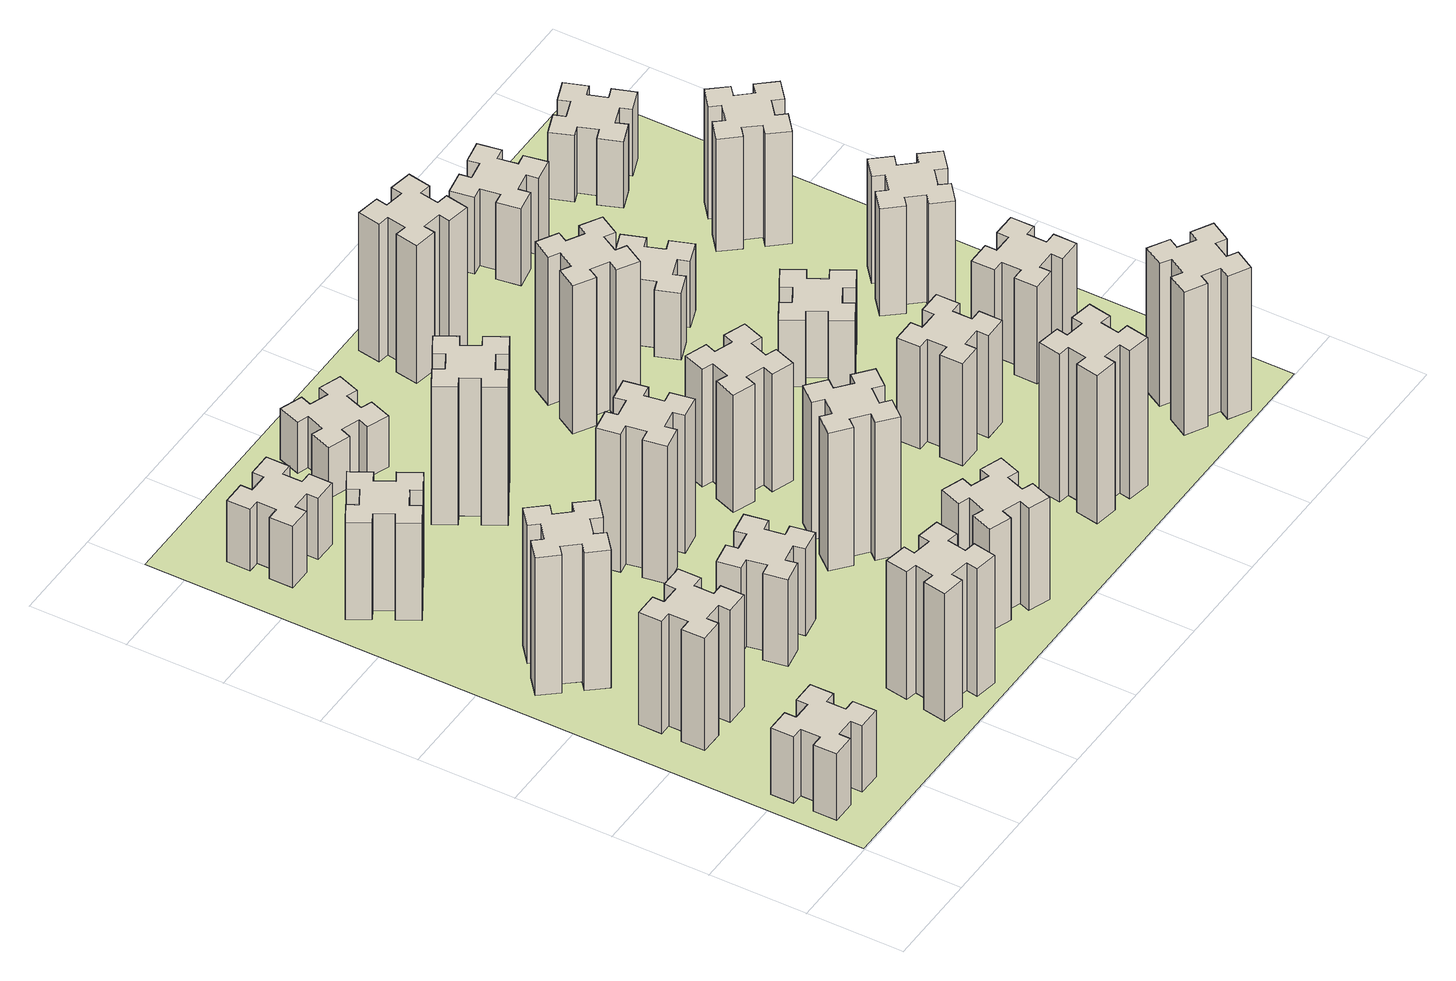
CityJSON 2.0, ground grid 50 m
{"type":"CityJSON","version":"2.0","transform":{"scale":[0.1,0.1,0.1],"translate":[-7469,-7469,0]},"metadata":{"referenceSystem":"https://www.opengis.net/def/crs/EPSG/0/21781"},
"CityObjects":{
"building1":{"type":"Building","attributes":{"class":"1000","function":"1000","usage":"1000","yearOfConstruction":2016,"roofType":"1000","measuredHeight":39,"storeysAboveGround":30,"storeysBelowGround":0},"geometry":[{"type":"Solid","lod":"1","boundaries":[[[[0,1,2,3,4,5,6,7,8,9,10,11,12,13,14,15,16,17,18,19]],[[17,16,20,21]],[[16,15,22,20]],[[15,14,23,22]],[[14,13,24,23]],[[13,12,25,24]],[[12,11,26,25]],[[11,10,27,26]],[[10,9,28,27]],[[9,8,29,28]],[[8,7,30,29]],[[7,6,31,30]],[[6,5,32,31]],[[5,4,33,32]],[[4,3,34,33]],[[3,2,35,34]],[[2,1,36,35]],[[1,0,37,36]],[[0,19,38,37]],[[19,18,39,38]],[[18,17,21,39]],[[24,25,26,27,28,29,30,31,32,33,34,35,36,37,38,39,21,20,22,23]]]]}]},
"building2":{"type":"Building","attributes":{"class":"1000","function":"1000","usage":"1000","yearOfConstruction":2016,"roofType":"1000","measuredHeight":66,"storeysAboveGround":30,"storeysBelowGround":0},"geometry":[{"type":"Solid","lod":"1","boundaries":[[[[40,41,42,43,44,45,46,47,48,49,50,51,52,53,54,55,56,57,58,59]],[[57,56,60,61]],[[56,55,62,60]],[[55,54,63,62]],[[54,53,64,63]],[[53,52,65,64]],[[52,51,66,65]],[[51,50,67,66]],[[50,49,68,67]],[[49,48,69,68]],[[48,47,70,69]],[[47,46,71,70]],[[46,45,72,71]],[[45,44,73,72]],[[44,43,74,73]],[[43,42,75,74]],[[42,41,76,75]],[[41,40,77,76]],[[40,59,78,77]],[[59,58,79,78]],[[58,57,61,79]],[[64,65,66,67,68,69,70,71,72,73,74,75,76,77,78,79,61,60,62,63]]]]}]},
"building3":{"type":"Building","attributes":{"class":"1000","function":"1000","usage":"1000","yearOfConstruction":2016,"roofType":"1000","measuredHeight":81,"storeysAboveGround":30,"storeysBelowGround":0},"geometry":[{"type":"Solid","lod":"1","boundaries":[[[[80,81,82,83,84,85,86,87,88,89,90,91,92,93,94,95,96,97,98,99]],[[97,96,100,101]],[[96,95,102,100]],[[95,94,103,102]],[[94,93,104,103]],[[93,92,105,104]],[[92,91,106,105]],[[91,90,107,106]],[[90,89,108,107]],[[89,88,109,108]],[[88,87,110,109]],[[87,86,111,110]],[[86,85,112,111]],[[85,84,113,112]],[[84,83,114,113]],[[83,82,115,114]],[[82,81,116,115]],[[81,80,117,116]],[[80,99,118,117]],[[99,98,119,118]],[[98,97,101,119]],[[104,105,106,107,108,109,110,111,112,113,114,115,116,117,118,119,101,100,102,103]]]]}]},
"building4":{"type":"Building","attributes":{"class":"1000","function":"1000","usage":"1000","yearOfConstruction":2016,"roofType":"1000","measuredHeight":57,"storeysAboveGround":30,"storeysBelowGround":0},"geometry":[{"type":"Solid","lod":"1","boundaries":[[[[120,121,122,123,124,125,126,127,128,129,130,131,132,133,134,135,136,137,138,139]],[[137,136,140,141]],[[136,135,142,140]],[[135,134,143,142]],[[134,133,144,143]],[[133,132,145,144]],[[132,131,146,145]],[[131,130,147,146]],[[130,129,148,147]],[[129,128,149,148]],[[128,127,150,149]],[[127,126,151,150]],[[126,125,152,151]],[[125,124,153,152]],[[124,123,154,153]],[[123,122,155,154]],[[122,121,156,155]],[[121,120,157,156]],[[120,139,158,157]],[[139,138,159,158]],[[138,137,141,159]],[[144,145,146,147,148,149,150,151,152,153,154,155,156,157,158,159,141,140,142,143]]]]}]},
"building5":{"type":"Building","attributes":{"class":"1000","function":"1000","usage":"1000","yearOfConstruction":2016,"roofType":"1000","measuredHeight":75,"storeysAboveGround":30,"storeysBelowGround":0},"geometry":[{"type":"Solid","lod":"1","boundaries":[[[[160,161,162,163,164,165,166,167,168,169,170,171,172,173,174,175,176,177,178,179]],[[177,176,180,181]],[[176,175,182,180]],[[175,174,183,182]],[[174,173,184,183]],[[173,172,185,184]],[[172,171,186,185]],[[171,170,187,186]],[[170,169,188,187]],[[169,168,189,188]],[[168,167,190,189]],[[167,166,191,190]],[[166,165,192,191]],[[165,164,193,192]],[[164,163,194,193]],[[163,162,195,194]],[[162,161,196,195]],[[161,160,197,196]],[[160,179,198,197]],[[179,178,199,198]],[[178,177,181,199]],[[184,185,186,187,188,189,190,191,192,193,194,195,196,197,198,199,181,180,182,183]]]]}]},
"building6":{"type":"Building","attributes":{"class":"1000","function":"1000","usage":"1000","yearOfConstruction":2016,"roofType":"1000","measuredHeight":36,"storeysAboveGround":30,"storeysBelowGround":0},"geometry":[{"type":"Solid","lod":"1","boundaries":[[[[200,201,202,203,204,205,206,207,208,209,210,211,212,213,214,215,216,217,218,219]],[[217,216,220,221]],[[216,215,222,220]],[[215,214,223,222]],[[214,213,224,223]],[[213,212,225,224]],[[212,211,226,225]],[[211,210,227,226]],[[210,209,228,227]],[[209,208,229,228]],[[208,207,230,229]],[[207,206,231,230]],[[206,205,232,231]],[[205,204,233,232]],[[204,203,234,233]],[[203,202,235,234]],[[202,201,236,235]],[[201,200,237,236]],[[200,219,238,237]],[[219,218,239,238]],[[218,217,221,239]],[[224,225,226,227,228,229,230,231,232,233,234,235,236,237,238,239,221,220,222,223]]]]}]},
"building7":{"type":"Building","attributes":{"class":"1000","function":"1000","usage":"1000","yearOfConstruction":2016,"roofType":"1000","measuredHeight":51,"storeysAboveGround":30,"storeysBelowGround":0},"geometry":[{"type":"Solid","lod":"1","boundaries":[[[[240,241,242,243,244,245,246,247,248,249,250,251,252,253,254,255,256,257,258,259]],[[257,256,260,261]],[[256,255,262,260]],[[255,254,263,262]],[[254,253,264,263]],[[253,252,265,264]],[[252,251,266,265]],[[251,250,267,266]],[[250,249,268,267]],[[249,248,269,268]],[[248,247,270,269]],[[247,246,271,270]],[[246,245,272,271]],[[245,244,273,272]],[[244,243,274,273]],[[243,242,275,274]],[[242,241,276,275]],[[241,240,277,276]],[[240,259,278,277]],[[259,258,279,278]],[[258,257,261,279]],[[264,265,266,267,268,269,270,271,272,273,274,275,276,277,278,279,261,260,262,263]]]]}]},
"building8":{"type":"Building","attributes":{"class":"1000","function":"1000","usage":"1000","yearOfConstruction":2016,"roofType":"1000","measuredHeight":81,"storeysAboveGround":30,"storeysBelowGround":0},"geometry":[{"type":"Solid","lod":"1","boundaries":[[[[280,281,282,283,284,285,286,287,288,289,290,291,292,293,294,295,296,297,298,299]],[[297,296,300,301]],[[296,295,302,300]],[[295,294,303,302]],[[294,293,304,303]],[[293,292,305,304]],[[292,291,306,305]],[[291,290,307,306]],[[290,289,308,307]],[[289,288,309,308]],[[288,287,310,309]],[[287,286,311,310]],[[286,285,312,311]],[[285,284,313,312]],[[284,283,314,313]],[[283,282,315,314]],[[282,281,316,315]],[[281,280,317,316]],[[280,299,318,317]],[[299,298,319,318]],[[298,297,301,319]],[[304,305,306,307,308,309,310,311,312,313,314,315,316,317,318,319,301,300,302,303]]]]}]},
"building9":{"type":"Building","attributes":{"class":"1000","function":"1000","usage":"1000","yearOfConstruction":2016,"roofType":"1000","measuredHeight":60,"storeysAboveGround":30,"storeysBelowGround":0},"geometry":[{"type":"Solid","lod":"1","boundaries":[[[[320,321,322,323,324,325,326,327,328,329,330,331,332,333,334,335,336,337,338,339]],[[337,336,340,341]],[[336,335,342,340]],[[335,334,343,342]],[[334,333,344,343]],[[333,332,345,344]],[[332,331,346,345]],[[331,330,347,346]],[[330,329,348,347]],[[329,328,349,348]],[[328,327,350,349]],[[327,326,351,350]],[[326,325,352,351]],[[325,324,353,352]],[[324,323,354,353]],[[323,322,355,354]],[[322,321,356,355]],[[321,320,357,356]],[[320,339,358,357]],[[339,338,359,358]],[[338,337,341,359]],[[344,345,346,347,348,349,350,351,352,353,354,355,356,357,358,359,341,340,342,343]]]]}]},
"building10":{"type":"Building","attributes":{"class":"1000","function":"1000","usage":"1000","yearOfConstruction":2016,"roofType":"1000","measuredHeight":81,"storeysAboveGround":30,"storeysBelowGround":0},"geometry":[{"type":"Solid","lod":"1","boundaries":[[[[360,361,362,363,364,365,366,367,368,369,370,371,372,373,374,375,376,377,378,379]],[[377,376,380,381]],[[376,375,382,380]],[[375,374,383,382]],[[374,373,384,383]],[[373,372,385,384]],[[372,371,386,385]],[[371,370,387,386]],[[370,369,388,387]],[[369,368,389,388]],[[368,367,390,389]],[[367,366,391,390]],[[366,365,392,391]],[[365,364,393,392]],[[364,363,394,393]],[[363,362,395,394]],[[362,361,396,395]],[[361,360,397,396]],[[360,379,398,397]],[[379,378,399,398]],[[378,377,381,399]],[[384,385,386,387,388,389,390,391,392,393,394,395,396,397,398,399,381,380,382,383]]]]}]},
"building11":{"type":"Building","attributes":{"class":"1000","function":"1000","usage":"1000","yearOfConstruction":2016,"roofType":"1000","measuredHeight":30,"storeysAboveGround":30,"storeysBelowGround":0},"geometry":[{"type":"Solid","lod":"1","boundaries":[[[[400,401,402,403,404,405,406,407,408,409,410,411,412,413,414,415,416,417,418,419]],[[417,416,420,421]],[[416,415,422,420]],[[415,414,423,422]],[[414,413,424,423]],[[413,412,425,424]],[[412,411,426,425]],[[411,410,427,426]],[[410,409,428,427]],[[409,408,429,428]],[[408,407,430,429]],[[407,406,431,430]],[[406,405,432,431]],[[405,404,433,432]],[[404,403,434,433]],[[403,402,435,434]],[[402,401,436,435]],[[401,400,437,436]],[[400,419,438,437]],[[419,418,439,438]],[[418,417,421,439]],[[424,425,426,427,428,429,430,431,432,433,434,435,436,437,438,439,421,420,422,423]]]]}]},
"building12":{"type":"Building","attributes":{"class":"1000","function":"1000","usage":"1000","yearOfConstruction":2016,"roofType":"1000","measuredHeight":81,"storeysAboveGround":30,"storeysBelowGround":0},"geometry":[{"type":"Solid","lod":"1","boundaries":[[[[440,441,442,443,444,445,446,447,448,449,450,451,452,453,454,455,456,457,458,459]],[[457,456,460,461]],[[456,455,462,460]],[[455,454,463,462]],[[454,453,464,463]],[[453,452,465,464]],[[452,451,466,465]],[[451,450,467,466]],[[450,449,468,467]],[[449,448,469,468]],[[448,447,470,469]],[[447,446,471,470]],[[446,445,472,471]],[[445,444,473,472]],[[444,443,474,473]],[[443,442,475,474]],[[442,441,476,475]],[[441,440,477,476]],[[440,459,478,477]],[[459,458,479,478]],[[458,457,461,479]],[[464,465,466,467,468,469,470,471,472,473,474,475,476,477,478,479,461,460,462,463]]]]}]},
"building13":{"type":"Building","attributes":{"class":"1000","function":"1000","usage":"1000","yearOfConstruction":2016,"roofType":"1000","measuredHeight":69,"storeysAboveGround":30,"storeysBelowGround":0},"geometry":[{"type":"Solid","lod":"1","boundaries":[[[[480,481,482,483,484,485,486,487,488,489,490,491,492,493,494,495,496,497,498,499]],[[497,496,500,501]],[[496,495,502,500]],[[495,494,503,502]],[[494,493,504,503]],[[493,492,505,504]],[[492,491,506,505]],[[491,490,507,506]],[[490,489,508,507]],[[489,488,509,508]],[[488,487,510,509]],[[487,486,511,510]],[[486,485,512,511]],[[485,484,513,512]],[[484,483,514,513]],[[483,482,515,514]],[[482,481,516,515]],[[481,480,517,516]],[[480,499,518,517]],[[499,498,519,518]],[[498,497,501,519]],[[504,505,506,507,508,509,510,511,512,513,514,515,516,517,518,519,501,500,502,503]]]]}]},
"building14":{"type":"Building","attributes":{"class":"1000","function":"1000","usage":"1000","yearOfConstruction":2016,"roofType":"1000","measuredHeight":87,"storeysAboveGround":30,"storeysBelowGround":0},"geometry":[{"type":"Solid","lod":"1","boundaries":[[[[520,521,522,523,524,525,526,527,528,529,530,531,532,533,534,535,536,537,538,539]],[[537,536,540,541]],[[536,535,542,540]],[[535,534,543,542]],[[534,533,544,543]],[[533,532,545,544]],[[532,531,546,545]],[[531,530,547,546]],[[530,529,548,547]],[[529,528,549,548]],[[528,527,550,549]],[[527,526,551,550]],[[526,525,552,551]],[[525,524,553,552]],[[524,523,554,553]],[[523,522,555,554]],[[522,521,556,555]],[[521,520,557,556]],[[520,539,558,557]],[[539,538,559,558]],[[538,537,541,559]],[[544,545,546,547,548,549,550,551,552,553,554,555,556,557,558,559,541,540,542,543]]]]}]},
"building15":{"type":"Building","attributes":{"class":"1000","function":"1000","usage":"1000","yearOfConstruction":2016,"roofType":"1000","measuredHeight":87,"storeysAboveGround":30,"storeysBelowGround":0},"geometry":[{"type":"Solid","lod":"1","boundaries":[[[[560,561,562,563,564,565,566,567,568,569,570,571,572,573,574,575,576,577,578,579]],[[577,576,580,581]],[[576,575,582,580]],[[575,574,583,582]],[[574,573,584,583]],[[573,572,585,584]],[[572,571,586,585]],[[571,570,587,586]],[[570,569,588,587]],[[569,568,589,588]],[[568,567,590,589]],[[567,566,591,590]],[[566,565,592,591]],[[565,564,593,592]],[[564,563,594,593]],[[563,562,595,594]],[[562,561,596,595]],[[561,560,597,596]],[[560,579,598,597]],[[579,578,599,598]],[[578,577,581,599]],[[584,585,586,587,588,589,590,591,592,593,594,595,596,597,598,599,581,580,582,583]]]]}]},
"building16":{"type":"Building","attributes":{"class":"1000","function":"1000","usage":"1000","yearOfConstruction":2016,"roofType":"1000","measuredHeight":81,"storeysAboveGround":30,"storeysBelowGround":0},"geometry":[{"type":"Solid","lod":"1","boundaries":[[[[600,601,602,603,604,605,606,607,608,609,610,611,612,613,614,615,616,617,618,619]],[[617,616,620,621]],[[616,615,622,620]],[[615,614,623,622]],[[614,613,624,623]],[[613,612,625,624]],[[612,611,626,625]],[[611,610,627,626]],[[610,609,628,627]],[[609,608,629,628]],[[608,607,630,629]],[[607,606,631,630]],[[606,605,632,631]],[[605,604,633,632]],[[604,603,634,633]],[[603,602,635,634]],[[602,601,636,635]],[[601,600,637,636]],[[600,619,638,637]],[[619,618,639,638]],[[618,617,621,639]],[[624,625,626,627,628,629,630,631,632,633,634,635,636,637,638,639,621,620,622,623]]]]}]},
"building17":{"type":"Building","attributes":{"class":"1000","function":"1000","usage":"1000","yearOfConstruction":2016,"roofType":"1000","measuredHeight":60,"storeysAboveGround":30,"storeysBelowGround":0},"geometry":[{"type":"Solid","lod":"1","boundaries":[[[[640,641,642,643,644,645,646,647,648,649,650,651,652,653,654,655,656,657,658,659]],[[657,656,660,661]],[[656,655,662,660]],[[655,654,663,662]],[[654,653,664,663]],[[653,652,665,664]],[[652,651,666,665]],[[651,650,667,666]],[[650,649,668,667]],[[649,648,669,668]],[[648,647,670,669]],[[647,646,671,670]],[[646,645,672,671]],[[645,644,673,672]],[[644,643,674,673]],[[643,642,675,674]],[[642,641,676,675]],[[641,640,677,676]],[[640,659,678,677]],[[659,658,679,678]],[[658,657,661,679]],[[664,665,666,667,668,669,670,671,672,673,674,675,676,677,678,679,661,660,662,663]]]]}]},
"building18":{"type":"Building","attributes":{"class":"1000","function":"1000","usage":"1000","yearOfConstruction":2016,"roofType":"1000","measuredHeight":39,"storeysAboveGround":30,"storeysBelowGround":0},"geometry":[{"type":"Solid","lod":"1","boundaries":[[[[680,681,682,683,684,685,686,687,688,689,690,691,692,693,694,695,696,697,698,699]],[[697,696,700,701]],[[696,695,702,700]],[[695,694,703,702]],[[694,693,704,703]],[[693,692,705,704]],[[692,691,706,705]],[[691,690,707,706]],[[690,689,708,707]],[[689,688,709,708]],[[688,687,710,709]],[[687,686,711,710]],[[686,685,712,711]],[[685,684,713,712]],[[684,683,714,713]],[[683,682,715,714]],[[682,681,716,715]],[[681,680,717,716]],[[680,699,718,717]],[[699,698,719,718]],[[698,697,701,719]],[[704,705,706,707,708,709,710,711,712,713,714,715,716,717,718,719,701,700,702,703]]]]}]},
"building19":{"type":"Building","attributes":{"class":"1000","function":"1000","usage":"1000","yearOfConstruction":2016,"roofType":"1000","measuredHeight":39,"storeysAboveGround":30,"storeysBelowGround":0},"geometry":[{"type":"Solid","lod":"1","boundaries":[[[[720,721,722,723,724,725,726,727,728,729,730,731,732,733,734,735,736,737,738,739]],[[737,736,740,741]],[[736,735,742,740]],[[735,734,743,742]],[[734,733,744,743]],[[733,732,745,744]],[[732,731,746,745]],[[731,730,747,746]],[[730,729,748,747]],[[729,728,749,748]],[[728,727,750,749]],[[727,726,751,750]],[[726,725,752,751]],[[725,724,753,752]],[[724,723,754,753]],[[723,722,755,754]],[[722,721,756,755]],[[721,720,757,756]],[[720,739,758,757]],[[739,738,759,758]],[[738,737,741,759]],[[744,745,746,747,748,749,750,751,752,753,754,755,756,757,758,759,741,740,742,743]]]]}]},
"building20":{"type":"Building","attributes":{"class":"1000","function":"1000","usage":"1000","yearOfConstruction":2016,"roofType":"1000","measuredHeight":84,"storeysAboveGround":30,"storeysBelowGround":0},"geometry":[{"type":"Solid","lod":"1","boundaries":[[[[760,761,762,763,764,765,766,767,768,769,770,771,772,773,774,775,776,777,778,779]],[[777,776,780,781]],[[776,775,782,780]],[[775,774,783,782]],[[774,773,784,783]],[[773,772,785,784]],[[772,771,786,785]],[[771,770,787,786]],[[770,769,788,787]],[[769,768,789,788]],[[768,767,790,789]],[[767,766,791,790]],[[766,765,792,791]],[[765,764,793,792]],[[764,763,794,793]],[[763,762,795,794]],[[762,761,796,795]],[[761,760,797,796]],[[760,779,798,797]],[[779,778,799,798]],[[778,777,781,799]],[[784,785,786,787,788,789,790,791,792,793,794,795,796,797,798,799,781,780,782,783]]]]}]},
"building21":{"type":"Building","attributes":{"class":"1000","function":"1000","usage":"1000","yearOfConstruction":2016,"roofType":"1000","measuredHeight":57,"storeysAboveGround":30,"storeysBelowGround":0},"geometry":[{"type":"Solid","lod":"1","boundaries":[[[[800,801,802,803,804,805,806,807,808,809,810,811,812,813,814,815,816,817,818,819]],[[817,816,820,821]],[[816,815,822,820]],[[815,814,823,822]],[[814,813,824,823]],[[813,812,825,824]],[[812,811,826,825]],[[811,810,827,826]],[[810,809,828,827]],[[809,808,829,828]],[[808,807,830,829]],[[807,806,831,830]],[[806,805,832,831]],[[805,804,833,832]],[[804,803,834,833]],[[803,802,835,834]],[[802,801,836,835]],[[801,800,837,836]],[[800,819,838,837]],[[819,818,839,838]],[[818,817,821,839]],[[824,825,826,827,828,829,830,831,832,833,834,835,836,837,838,839,821,820,822,823]]]]}]},
"building22":{"type":"Building","attributes":{"class":"1000","function":"1000","usage":"1000","yearOfConstruction":2016,"roofType":"1000","measuredHeight":45,"storeysAboveGround":30,"storeysBelowGround":0},"geometry":[{"type":"Solid","lod":"1","boundaries":[[[[840,841,842,843,844,845,846,847,848,849,850,851,852,853,854,855,856,857,858,859]],[[857,856,860,861]],[[856,855,862,860]],[[855,854,863,862]],[[854,853,864,863]],[[853,852,865,864]],[[852,851,866,865]],[[851,850,867,866]],[[850,849,868,867]],[[849,848,869,868]],[[848,847,870,869]],[[847,846,871,870]],[[846,845,872,871]],[[845,844,873,872]],[[844,843,874,873]],[[843,842,875,874]],[[842,841,876,875]],[[841,840,877,876]],[[840,859,878,877]],[[859,858,879,878]],[[858,857,861,879]],[[864,865,866,867,868,869,870,871,872,873,874,875,876,877,878,879,861,860,862,863]]]]}]},
"building23":{"type":"Building","attributes":{"class":"1000","function":"1000","usage":"1000","yearOfConstruction":2016,"roofType":"1000","measuredHeight":63,"storeysAboveGround":30,"storeysBelowGround":0},"geometry":[{"type":"Solid","lod":"1","boundaries":[[[[880,881,882,883,884,885,886,887,888,889,890,891,892,893,894,895,896,897,898,899]],[[897,896,900,901]],[[896,895,902,900]],[[895,894,903,902]],[[894,893,904,903]],[[893,892,905,904]],[[892,891,906,905]],[[891,890,907,906]],[[890,889,908,907]],[[889,888,909,908]],[[888,887,910,909]],[[887,886,911,910]],[[886,885,912,911]],[[885,884,913,912]],[[884,883,914,913]],[[883,882,915,914]],[[882,881,916,915]],[[881,880,917,916]],[[880,899,918,917]],[[899,898,919,918]],[[898,897,901,919]],[[904,905,906,907,908,909,910,911,912,913,914,915,916,917,918,919,901,900,902,903]]]]}]},
"building24":{"type":"Building","attributes":{"class":"1000","function":"1000","usage":"1000","yearOfConstruction":2016,"roofType":"1000","measuredHeight":66,"storeysAboveGround":30,"storeysBelowGround":0},"geometry":[{"type":"Solid","lod":"1","boundaries":[[[[920,921,922,923,924,925,926,927,928,929,930,931,932,933,934,935,936,937,938,939]],[[937,936,940,941]],[[936,935,942,940]],[[935,934,943,942]],[[934,933,944,943]],[[933,932,945,944]],[[932,931,946,945]],[[931,930,947,946]],[[930,929,948,947]],[[929,928,949,948]],[[928,927,950,949]],[[927,926,951,950]],[[926,925,952,951]],[[925,924,953,952]],[[924,923,954,953]],[[923,922,955,954]],[[922,921,956,955]],[[921,920,957,956]],[[920,939,958,957]],[[939,938,959,958]],[[938,937,941,959]],[[944,945,946,947,948,949,950,951,952,953,954,955,956,957,958,959,941,940,942,943]]]]}]},
"building25":{"type":"Building","attributes":{"class":"1000","function":"1000","usage":"1000","yearOfConstruction":2016,"roofType":"1000","measuredHeight":39,"storeysAboveGround":30,"storeysBelowGround":0},"geometry":[{"type":"Solid","lod":"1","boundaries":[[[[960,961,962,963,964,965,966,967,968,969,970,971,972,973,974,975,976,977,978,979]],[[977,976,980,981]],[[976,975,982,980]],[[975,974,983,982]],[[974,973,984,983]],[[973,972,985,984]],[[972,971,986,985]],[[971,970,987,986]],[[970,969,988,987]],[[969,968,989,988]],[[968,967,990,989]],[[967,966,991,990]],[[966,965,992,991]],[[965,964,993,992]],[[964,963,994,993]],[[963,962,995,994]],[[962,961,996,995]],[[961,960,997,996]],[[960,979,998,997]],[[979,978,999,998]],[[978,977,981,999]],[[984,985,986,987,988,989,990,991,992,993,994,995,996,997,998,999,981,980,982,983]]]]}]},
"landuse1":{"type":"LandUse","attributes":{"name":"plot1","function":"1010"},"geometry":[{"type":"MultiSurface","lod":"1","boundaries":[[[1000,1001,1002,1003]]]}]}
},
"vertices":[
[165,425,0],[165,325,0],[105,325,0],[105,205,0],[225,205,0],[225,265,0],[325,265,0],[325,205,0],[445,205,0],[445,325,0],[385,325,0],[385,425,0],[445,425,0],[445,545,0],[325,545,0],[325,485,0],[225,485,0],[225,545,0],[105,545,0],[105,425,0],[225,485,390],[225,545,390],[325,485,390],[325,545,390],[445,545,390],[445,425,390],[385,425,390],[385,325,390],[445,325,390],[445,205,390],[325,205,390],[325,265,390],[225,265,390],[225,205,390],[105,205,390],[105,325,390],[165,325,390],[165,425,390],[105,425,390],[105,545,390],
[485,1065,0],[485,1165,0],[545,1165,0],[545,1285,0],[425,1285,0],[425,1225,0],[325,1225,0],[325,1285,0],[205,1285,0],[205,1165,0],[265,1165,0],[265,1065,0],[205,1065,0],[205,945,0],[325,945,0],[325,1005,0],[425,1005,0],[425,945,0],[545,945,0],[545,1065,0],[425,1005,660],[425,945,660],[325,1005,660],[325,945,660],[205,945,660],[205,1065,660],[265,1065,660],[265,1165,660],[205,1165,660],[205,1285,660],[325,1285,660],[325,1225,660],[425,1225,660],[425,1285,660],[545,1285,660],[545,1165,660],[485,1165,660],[485,1065,660],[545,1065,660],[545,945,660],
[343,1872,0],[266,1807,0],[228,1853,0],[136,1776,0],[213,1684,0],[259,1723,0],[323,1646,0],[277,1608,0],[354,1516,0],[446,1593,0],[408,1639,0],[484,1703,0],[523,1657,0],[615,1734,0],[538,1826,0],[492,1788,0],[427,1864,0],[473,1903,0],[396,1995,0],[304,1918,0],[427,1864,810],[473,1903,810],[492,1788,810],[538,1826,810],[615,1734,810],[523,1657,810],[484,1703,810],[408,1639,810],[446,1593,810],[354,1516,810],[277,1608,810],[323,1646,810],[259,1723,810],[213,1684,810],[136,1776,810],[228,1853,810],[266,1807,810],[343,1872,810],[304,1918,810],[396,1995,810],
[364,2816,0],[277,2766,0],[247,2818,0],[143,2758,0],[203,2654,0],[255,2684,0],[305,2597,0],[253,2567,0],[313,2463,0],[417,2523,0],[387,2575,0],[474,2625,0],[504,2573,0],[608,2633,0],[548,2737,0],[496,2707,0],[446,2794,0],[498,2824,0],[438,2928,0],[334,2868,0],[446,2794,570],[498,2824,570],[496,2707,570],[548,2737,570],[608,2633,570],[504,2573,570],[474,2625,570],[387,2575,570],[417,2523,570],[313,2463,570],[253,2567,570],[305,2597,570],[255,2684,570],[203,2654,570],[143,2758,570],[247,2818,570],[277,2766,570],[364,2816,570],[334,2868,570],[438,2928,570],
[1184,375,0],[1085,392,0],[1096,451,0],[977,472,0],[957,354,0],[1016,344,0],[998,245,0],[939,256,0],[918,137,0],[1037,117,0],[1047,176,0],[1145,158,0],[1135,99,0],[1253,78,0],[1274,197,0],[1215,207,0],[1232,305,0],[1291,295,0],[1312,413,0],[1194,434,0],[1232,305,750],[1291,295,750],[1215,207,750],[1274,197,750],[1253,78,750],[1135,99,750],[1145,158,750],[1047,176,750],[1037,117,750],[918,137,750],[939,256,750],[998,245,750],[1016,344,750],[957,354,750],[977,472,750],[1096,451,750],[1085,392,750],[1184,375,750],[1194,434,750],[1312,413,750],
[425,3345,0],[325,3345,0],[325,3405,0],[205,3405,0],[205,3285,0],[265,3285,0],[265,3185,0],[205,3185,0],[205,3065,0],[325,3065,0],[325,3125,0],[425,3125,0],[425,3065,0],[545,3065,0],[545,3185,0],[485,3185,0],[485,3285,0],[545,3285,0],[545,3405,0],[425,3405,0],[485,3285,360],[545,3285,360],[485,3185,360],[545,3185,360],[545,3065,360],[425,3065,360],[425,3125,360],[325,3125,360],[325,3065,360],[205,3065,360],[205,3185,360],[265,3185,360],[265,3285,360],[205,3285,360],[205,3405,360],[325,3405,360],[325,3345,360],[425,3345,360],[425,3405,360],[545,3405,360],
[985,998,0],[1084,1016,0],[1094,957,0],[1212,977,0],[1191,1096,0],[1132,1085,0],[1115,1184,0],[1174,1194,0],[1153,1312,0],[1035,1291,0],[1045,1232,0],[947,1215,0],[937,1274,0],[818,1253,0],[839,1135,0],[898,1145,0],[916,1047,0],[857,1037,0],[877,918,0],[996,939,0],[916,1047,510],[857,1037,510],[898,1145,510],[839,1135,510],[818,1253,510],[937,1274,510],[947,1215,510],[1045,1232,510],[1035,1291,510],[1153,1312,510],[1174,1194,510],[1115,1184,510],[1132,1085,510],[1191,1096,510],[1212,977,510],[1094,957,510],[1084,1016,510],[985,998,510],[996,939,510],[877,918,510],
[1185,1738,0],[1284,1756,0],[1294,1697,0],[1412,1717,0],[1391,1836,0],[1332,1825,0],[1315,1924,0],[1374,1934,0],[1353,2052,0],[1235,2031,0],[1245,1972,0],[1147,1955,0],[1137,2014,0],[1018,1993,0],[1039,1875,0],[1098,1885,0],[1116,1787,0],[1057,1777,0],[1077,1658,0],[1196,1679,0],[1116,1787,810],[1057,1777,810],[1098,1885,810],[1039,1875,810],[1018,1993,810],[1137,2014,810],[1147,1955,810],[1245,1972,810],[1235,2031,810],[1353,2052,810],[1374,1934,810],[1315,1924,810],[1332,1825,810],[1391,1836,810],[1412,1717,810],[1294,1697,810],[1284,1756,810],[1185,1738,810],[1196,1679,810],[1077,1658,810],
[1842,291,0],[1876,385,0],[1932,364,0],[1973,477,0],[1860,518,0],[1840,462,0],[1746,496,0],[1767,552,0],[1654,593,0],[1613,480,0],[1669,460,0],[1635,366,0],[1579,387,0],[1537,274,0],[1650,233,0],[1671,289,0],[1765,255,0],[1744,199,0],[1857,157,0],[1898,270,0],[1765,255,600],[1744,199,600],[1671,289,600],[1650,233,600],[1537,274,600],[1579,387,600],[1635,366,600],[1669,460,600],[1613,480,600],[1654,593,600],[1767,552,600],[1746,496,600],[1840,462,600],[1860,518,600],[1973,477,600],[1932,364,600],[1876,385,600],[1842,291,600],[1898,270,600],[1857,157,600],
[1104,2816,0],[1017,2766,0],[987,2818,0],[883,2758,0],[943,2654,0],[995,2684,0],[1045,2597,0],[993,2567,0],[1053,2463,0],[1157,2523,0],[1127,2575,0],[1214,2625,0],[1244,2573,0],[1348,2633,0],[1288,2737,0],[1236,2707,0],[1186,2794,0],[1238,2824,0],[1178,2928,0],[1074,2868,0],[1186,2794,810],[1238,2824,810],[1236,2707,810],[1288,2737,810],[1348,2633,810],[1244,2573,810],[1214,2625,810],[1127,2575,810],[1157,2523,810],[1053,2463,810],[993,2567,810],[1045,2597,810],[995,2684,810],[943,2654,810],[883,2758,810],[987,2818,810],[1017,2766,810],[1104,2816,810],[1074,2868,810],[1178,2928,810],
[929,3420,0],[895,3326,0],[839,3347,0],[797,3234,0],[910,3193,0],[931,3249,0],[1025,3215,0],[1004,3159,0],[1117,3117,0],[1158,3230,0],[1102,3251,0],[1136,3345,0],[1192,3324,0],[1233,3437,0],[1120,3478,0],[1100,3422,0],[1006,3456,0],[1027,3512,0],[914,3553,0],[873,3440,0],[1006,3456,300],[1027,3512,300],[1100,3422,300],[1120,3478,300],[1233,3437,300],[1192,3324,300],[1136,3345,300],[1102,3251,300],[1158,3230,300],[1117,3117,300],[1004,3159,300],[1025,3215,300],[931,3249,300],[910,3193,300],[797,3234,300],[839,3347,300],[895,3326,300],[929,3420,300],[873,3440,300],[914,3553,300],
[1807,1006,0],[1872,1083,0],[1918,1044,0],[1995,1136,0],[1903,1213,0],[1864,1167,0],[1788,1232,0],[1826,1278,0],[1734,1355,0],[1657,1263,0],[1703,1224,0],[1639,1148,0],[1593,1186,0],[1516,1094,0],[1608,1017,0],[1646,1063,0],[1723,999,0],[1684,953,0],[1776,876,0],[1853,968,0],[1723,999,810],[1684,953,810],[1646,1063,810],[1608,1017,810],[1516,1094,810],[1593,1186,810],[1639,1148,810],[1703,1224,810],[1657,1263,810],[1734,1355,810],[1826,1278,810],[1788,1232,810],[1864,1167,810],[1903,1213,810],[1995,1136,810],[1918,1044,810],[1872,1083,810],[1807,1006,810],[1853,968,810],[1776,876,810],
[1942,1671,0],[1976,1765,0],[2032,1744,0],[2073,1857,0],[1960,1898,0],[1940,1842,0],[1846,1876,0],[1867,1932,0],[1754,1973,0],[1713,1860,0],[1769,1840,0],[1735,1746,0],[1679,1767,0],[1637,1654,0],[1750,1613,0],[1771,1669,0],[1865,1635,0],[1844,1579,0],[1957,1537,0],[1998,1650,0],[1865,1635,690],[1844,1579,690],[1771,1669,690],[1750,1613,690],[1637,1654,690],[1679,1767,690],[1735,1746,690],[1769,1840,690],[1713,1860,690],[1754,1973,690],[1867,1932,690],[1846,1876,690],[1940,1842,690],[1960,1898,690],[2073,1857,690],[2032,1744,690],[1976,1765,690],[1942,1671,690],[1998,1650,690],[1957,1537,690],
[2664,475,0],[2565,492,0],[2576,551,0],[2457,572,0],[2437,454,0],[2496,444,0],[2478,345,0],[2419,356,0],[2398,237,0],[2517,217,0],[2527,276,0],[2625,258,0],[2615,199,0],[2733,178,0],[2754,297,0],[2695,307,0],[2712,405,0],[2771,395,0],[2792,513,0],[2674,534,0],[2712,405,870],[2771,395,870],[2695,307,870],[2754,297,870],[2733,178,870],[2615,199,870],[2625,258,870],[2527,276,870],[2517,217,870],[2398,237,870],[2419,356,870],[2478,345,870],[2496,444,870],[2437,454,870],[2457,572,870],[2576,551,870],[2565,492,870],[2664,475,870],[2674,534,870],[2792,513,870],
[1885,2694,0],[1835,2607,0],[1783,2637,0],[1723,2533,0],[1827,2473,0],[1857,2525,0],[1944,2475,0],[1914,2423,0],[2018,2363,0],[2078,2467,0],[2026,2497,0],[2076,2584,0],[2128,2554,0],[2188,2658,0],[2084,2718,0],[2054,2666,0],[1967,2716,0],[1997,2768,0],[1893,2828,0],[1833,2724,0],[1967,2716,870],[1997,2768,870],[2054,2666,870],[2084,2718,870],[2188,2658,870],[2128,2554,870],[2076,2584,870],[2026,2497,870],[2078,2467,870],[2018,2363,870],[1914,2423,870],[1944,2475,870],[1857,2525,870],[1827,2473,870],[1723,2533,870],[1783,2637,870],[1835,2607,870],[1885,2694,870],[1833,2724,870],[1893,2828,870],
[1955,3367,0],[1972,3465,0],[2031,3455,0],[2052,3573,0],[1934,3594,0],[1924,3535,0],[1825,3552,0],[1836,3611,0],[1717,3632,0],[1697,3514,0],[1756,3504,0],[1738,3405,0],[1679,3416,0],[1658,3297,0],[1777,3277,0],[1787,3336,0],[1885,3318,0],[1875,3259,0],[1993,3238,0],[2014,3357,0],[1885,3318,810],[1875,3259,810],[1787,3336,810],[1777,3277,810],[1658,3297,810],[1679,3416,810],[1738,3405,810],[1756,3504,810],[1697,3514,810],[1717,3632,810],[1836,3611,810],[1825,3552,810],[1924,3535,810],[1934,3594,810],[2052,3573,810],[2031,3455,810],[1972,3465,810],[1955,3367,810],[2014,3357,810],[1993,3238,810],
[2645,1225,0],[2545,1225,0],[2545,1285,0],[2425,1285,0],[2425,1165,0],[2485,1165,0],[2485,1065,0],[2425,1065,0],[2425,945,0],[2545,945,0],[2545,1005,0],[2645,1005,0],[2645,945,0],[2765,945,0],[2765,1065,0],[2705,1065,0],[2705,1165,0],[2765,1165,0],[2765,1285,0],[2645,1285,0],[2705,1165,600],[2765,1165,600],[2705,1065,600],[2765,1065,600],[2765,945,600],[2645,945,600],[2645,1005,600],[2545,1005,600],[2545,945,600],[2425,945,600],[2425,1065,600],[2485,1065,600],[2485,1165,600],[2425,1165,600],[2425,1285,600],[2545,1285,600],[2545,1225,600],[2645,1225,600],[2645,1285,600],[2765,1285,600],
[2575,1844,0],[2625,1757,0],[2573,1727,0],[2633,1623,0],[2737,1683,0],[2707,1735,0],[2794,1785,0],[2824,1733,0],[2928,1793,0],[2868,1897,0],[2816,1867,0],[2766,1954,0],[2818,1984,0],[2758,2088,0],[2654,2028,0],[2684,1976,0],[2597,1926,0],[2567,1978,0],[2463,1918,0],[2523,1814,0],[2597,1926,390],[2567,1978,390],[2684,1976,390],[2654,2028,390],[2758,2088,390],[2818,1984,390],[2766,1954,390],[2816,1867,390],[2868,1897,390],[2928,1793,390],[2824,1733,390],[2794,1785,390],[2707,1735,390],[2737,1683,390],[2633,1623,390],[2573,1727,390],[2625,1757,390],[2575,1844,390],[2523,1814,390],[2463,1918,390],
[2375,2605,0],[2409,2511,0],[2353,2490,0],[2394,2377,0],[2507,2419,0],[2486,2475,0],[2580,2509,0],[2600,2453,0],[2713,2494,0],[2672,2607,0],[2616,2586,0],[2582,2680,0],[2638,2700,0],[2597,2813,0],[2484,2772,0],[2505,2716,0],[2411,2682,0],[2390,2738,0],[2277,2697,0],[2319,2584,0],[2411,2682,390],[2390,2738,390],[2505,2716,390],[2484,2772,390],[2597,2813,390],[2638,2700,390],[2582,2680,390],[2616,2586,390],[2672,2607,390],[2713,2494,390],[2600,2453,390],[2580,2509,390],[2486,2475,390],[2507,2419,390],[2394,2377,390],[2353,2490,390],[2409,2511,390],[2375,2605,390],[2319,2584,390],[2277,2697,390],
[3265,374,0],[3215,287,0],[3163,317,0],[3103,213,0],[3207,153,0],[3237,205,0],[3324,155,0],[3294,103,0],[3398,43,0],[3458,147,0],[3406,177,0],[3456,264,0],[3508,234,0],[3568,338,0],[3464,398,0],[3434,346,0],[3347,396,0],[3377,448,0],[3273,508,0],[3213,404,0],[3347,396,840],[3377,448,840],[3434,346,840],[3464,398,840],[3568,338,840],[3508,234,840],[3456,264,840],[3406,177,840],[3458,147,840],[3398,43,840],[3294,103,840],[3324,155,840],[3237,205,840],[3207,153,840],[3103,213,840],[3163,317,840],[3215,287,840],[3265,374,840],[3213,404,840],[3273,508,840],
[3185,1005,0],[3285,1005,0],[3285,945,0],[3405,945,0],[3405,1065,0],[3345,1065,0],[3345,1165,0],[3405,1165,0],[3405,1285,0],[3285,1285,0],[3285,1225,0],[3185,1225,0],[3185,1285,0],[3065,1285,0],[3065,1165,0],[3125,1165,0],[3125,1065,0],[3065,1065,0],[3065,945,0],[3185,945,0],[3125,1065,570],[3065,1065,570],[3125,1165,570],[3065,1165,570],[3065,1285,570],[3185,1285,570],[3185,1225,570],[3285,1225,570],[3285,1285,570],[3405,1285,570],[3405,1165,570],[3345,1165,570],[3345,1065,570],[3405,1065,570],[3405,945,570],[3285,945,570],[3285,1005,570],[3185,1005,570],[3185,945,570],[3065,945,570],
[2712,3405,0],[2695,3504,0],[2754,3514,0],[2733,3632,0],[2615,3611,0],[2625,3552,0],[2527,3535,0],[2517,3594,0],[2398,3573,0],[2419,3455,0],[2478,3465,0],[2496,3367,0],[2437,3357,0],[2457,3238,0],[2576,3259,0],[2565,3318,0],[2664,3336,0],[2674,3277,0],[2792,3297,0],[2771,3416,0],[2664,3336,450],[2674,3277,450],[2565,3318,450],[2576,3259,450],[2457,3238,450],[2437,3357,450],[2496,3367,450],[2478,3465,450],[2419,3455,450],[2398,3573,450],[2517,3594,450],[2527,3535,450],[2625,3552,450],[2615,3611,450],[2733,3632,450],[2754,3514,450],[2695,3504,450],[2712,3405,450],[2771,3416,450],[2792,3297,450],
[3452,1788,0],[3387,1864,0],[3433,1903,0],[3356,1995,0],[3264,1918,0],[3303,1872,0],[3226,1807,0],[3188,1853,0],[3096,1776,0],[3173,1684,0],[3219,1723,0],[3283,1646,0],[3237,1608,0],[3314,1516,0],[3406,1593,0],[3368,1639,0],[3444,1703,0],[3483,1657,0],[3575,1734,0],[3498,1826,0],[3444,1703,630],[3483,1657,630],[3368,1639,630],[3406,1593,630],[3314,1516,630],[3237,1608,630],[3283,1646,630],[3219,1723,630],[3173,1684,630],[3096,1776,630],[3188,1853,630],[3226,1807,630],[3303,1872,630],[3264,1918,630],[3356,1995,630],[3433,1903,630],[3387,1864,630],[3452,1788,630],[3498,1826,630],[3575,1734,630],
[3452,2628,0],[3387,2704,0],[3433,2743,0],[3356,2835,0],[3264,2758,0],[3303,2712,0],[3226,2647,0],[3188,2693,0],[3096,2616,0],[3173,2524,0],[3219,2563,0],[3283,2486,0],[3237,2448,0],[3314,2356,0],[3406,2433,0],[3368,2479,0],[3444,2543,0],[3483,2497,0],[3575,2574,0],[3498,2666,0],[3444,2543,660],[3483,2497,660],[3368,2479,660],[3406,2433,660],[3314,2356,660],[3237,2448,660],[3283,2486,660],[3219,2563,660],[3173,2524,660],[3096,2616,660],[3188,2693,660],[3226,2647,660],[3303,2712,660],[3264,2758,660],[3356,2835,660],[3433,2743,660],[3387,2704,660],[3452,2628,660],[3498,2666,660],[3575,2574,660],
[3245,3456,0],[3151,3422,0],[3130,3478,0],[3017,3437,0],[3059,3324,0],[3115,3345,0],[3149,3251,0],[3093,3230,0],[3134,3117,0],[3247,3159,0],[3226,3215,0],[3320,3249,0],[3340,3193,0],[3453,3234,0],[3412,3347,0],[3356,3326,0],[3322,3420,0],[3378,3440,0],[3337,3553,0],[3224,3512,0],[3322,3420,390],[3378,3440,390],[3356,3326,390],[3412,3347,390],[3453,3234,390],[3340,3193,390],[3320,3249,390],[3226,3215,390],[3247,3159,390],[3134,3117,390],[3093,3230,390],[3149,3251,390],[3115,3345,390],[3059,3324,390],[3017,3437,390],[3130,3478,390],[3151,3422,390],[3245,3456,390],[3224,3512,390],[3337,3553,390],
[5,3705,0],[3705,3705,0],[3705,5,0],[5,5,0]
]}
